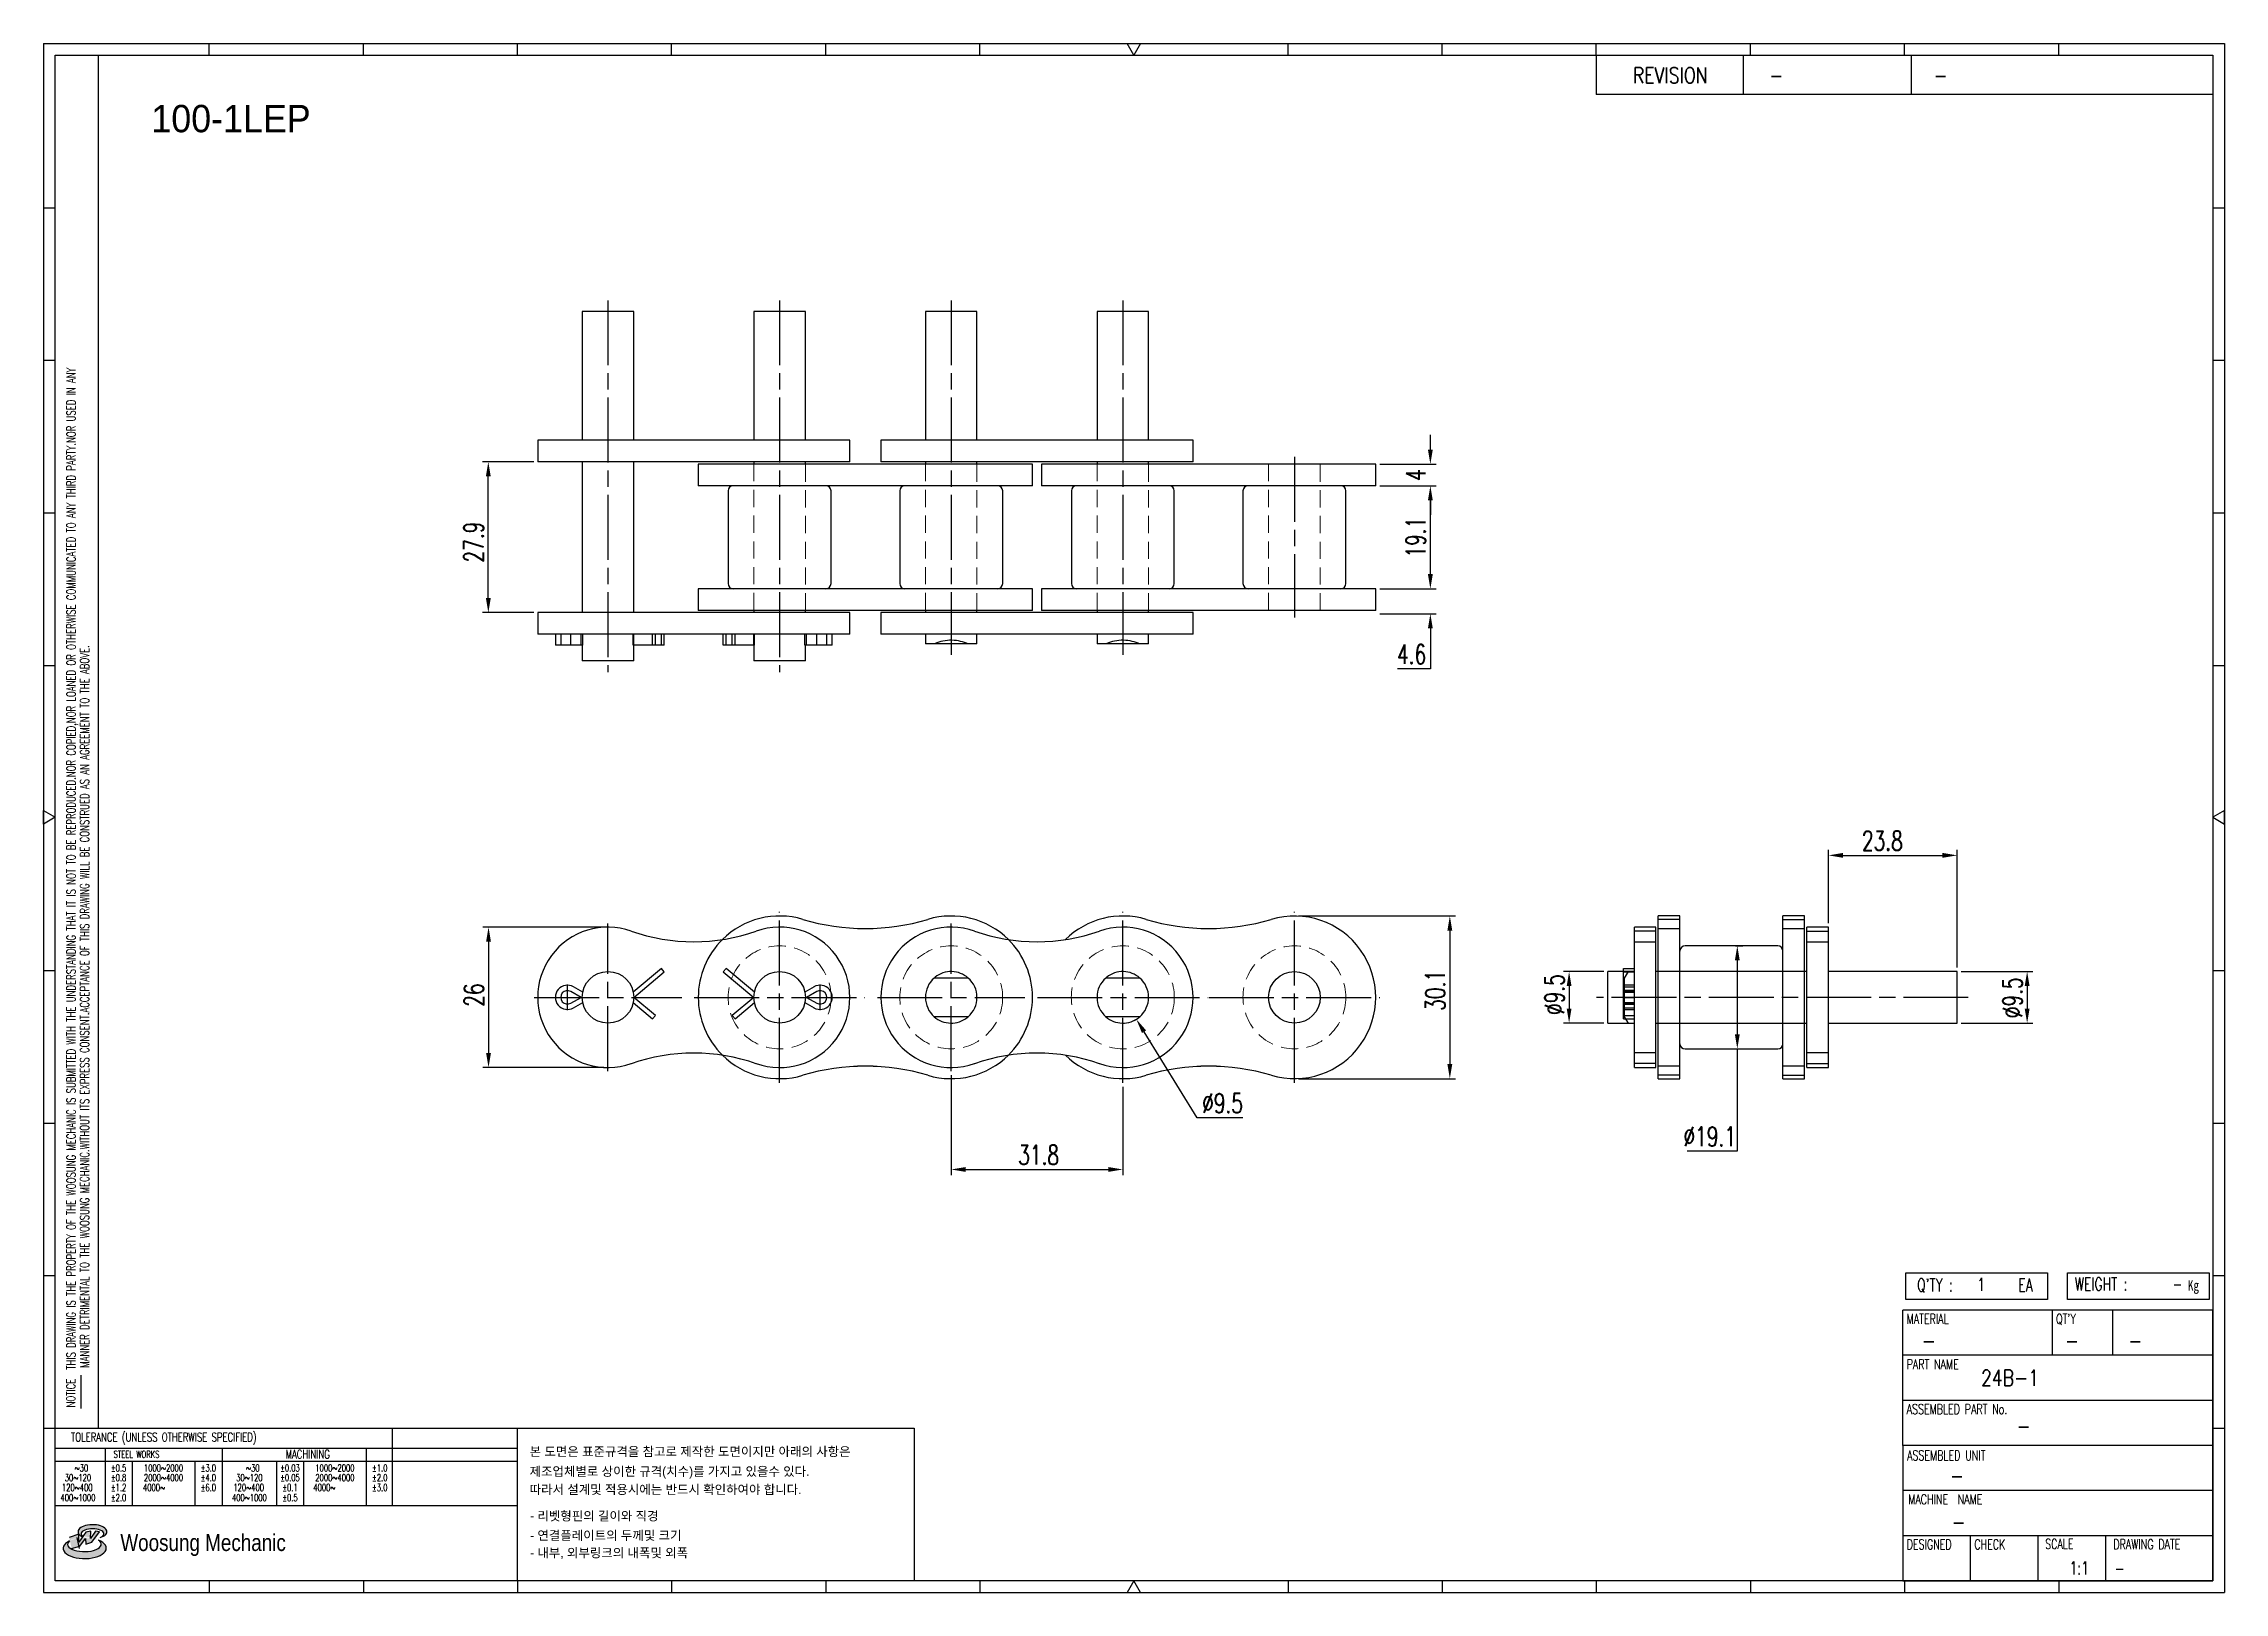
# Model space of a CAD drawing. Header units: millimetres. Extents: x 1614 to 2017, y 59 to 345.
import ezdxf
from ezdxf.enums import TextEntityAlignment as Align

# ---------------------------------------------------------------- set-up
doc = ezdxf.new("R2010")
doc.units = ezdxf.units.MM
doc.linetypes.add('AM_ISO08W050', pattern=[18, 12, -1.5, 3, -1.5])
doc.linetypes.add('HIDDEN', pattern=[9.525, 6.35, -3.175])
doc.layers.get('Defpoints').update_dxf_attribs({"color": 80})
doc.layers.add('CL1', color=140, linetype='AM_ISO08W050', lineweight=25)
doc.layers.add('HL3', color=1, linetype='HIDDEN', lineweight=0)
for name, color, linetype in [('S-DIM', 7, 'Continuous'), ('TITLE', 7, 'Continuous'), ('도면레이아웃', 7, 'Continuous')]:
    doc.layers.add(name, color=color, linetype=linetype)
doc.styles.add('HAN', font='ROMANS.shx', dxfattribs={"width": 0.7, "bigfont": 'whgtxt.shx'})
doc.styles.add('HKD_ST2', font='romans.shx', dxfattribs={"width": 0.7, "height": 4, "bigfont": '@extfont2.shx'})
doc.styles.add('HSG', font='SIMPLEX.shx', dxfattribs={"width": 0.7, "bigfont": 'HSG.shx'})
doc.styles.add('MtXpl_', font='Gulim.ttf')
doc.styles.add('SLDTEXTSTYLE4', font='arial.ttf', dxfattribs={"width": 0.8})
doc.dimstyles.new('AP1.5', dxfattribs={"dimscale": 1.5, "dimtxt": 2.4, "dimasz": 1.8, "dimexe": 0.7, "dimexo": 0.5, "dimgap": 0.6, "dimtad": 1, "dimtoh": 1, "dimdec": 1, "dimrnd": 0.01, "dimzin": 9, "dimdsep": 46, "dimtxsty": 'HSG', "dimcen": 0, "dimclrd": 251, "dimclre": 251, "dimclrt": 60, "dimazin": 2, "dimtp": 1, "dimtm": 1, "dimtfac": 0.5, "dimtdec": 1, "dimtofl": 0, "dimtmove": 0, "dimatfit": 3, "dimfxl": 0, "dimtvp": 1, "dimtolj": 2, "dimlwd": -1, "dimlwe": -1, "dimarcsym": 0})

# ---------------------------------------------------------------- blocks, each defined once
blk = doc.blocks.new('MAST')
at = {"layer": '도면레이아웃'}
h = blk.add_hatch(color=10, dxfattribs=at)
h.paths.add_polyline_path([(1.544, 35.177), (1.554, 34.966), (1.779, 35.034), (2.054, 35.422), (1.908, 35.446), (1.728, 35.167), (1.741, 35.439), (1.547, 35.405), (1.292, 35.041), (1.295, 35.33), (0.943, 35.208), (1.03, 34.8), (1.336, 34.885)])
edge = h.paths.add_edge_path()
edge.add_ellipse((1.795, 35.421), major_axis=(-0.53, 0), ratio=0.487785, start_angle=122.36065, end_angle=403.39574)
edge.add_line((1.411, 35.244), (1.419, 35.261))
edge.add_ellipse((1.798, 35.344), major_axis=(-0.423, 0), ratio=0.444396, start_angle=131.58977, end_angle=386.19408, ccw=False)
edge = h.paths.add_edge_path()
edge.add_ellipse((1.512, 34.815), major_axis=(-0.793, 0), ratio=0.480113, start_angle=314.67633, end_angle=590.85213)
edge.add_ellipse((1.501, 34.958), major_axis=(-0.62, 0), ratio=0.43311, start_angle=331.7024, end_angle=574.42495, ccw=False)
at = {"color": 140}
for p, q in [((0, 90.118), (80.15, 90.118)), ((0, 90.118), (0, 33.191)), ((80.15, 90.118), (80.15, 33.191)), ((57.068, 89.693), (57.068, 88.246)), ((62.47, 89.693), (62.47, 88.246)), ((68.635, 89.693), (68.635, 88.246)), ((79.725, 88.246), (57.068, 88.246)), ((68.449, 43.961), (68.449, 44.936)), ((68.449, 44.936), (73.654, 44.936)), ((73.654, 44.936), (73.654, 43.961)), ((74.39, 43.961), (74.39, 44.936)), ((74.39, 44.936), (79.595, 44.936)), ((79.595, 44.936), (79.595, 43.961)), ((68.336, 38.59), (68.336, 43.563)), ((79.725, 43.563), (68.336, 43.563)), ((73.654, 43.961), (68.449, 43.961)), ((73.827, 43.563), (73.827, 41.905)), ((79.595, 43.961), (74.39, 43.961)), ((76.037, 43.563), (76.037, 41.905)), ((79.725, 38.59), (79.725, 43.563)), ((79.725, 41.905), (68.336, 41.905)), ((79.725, 40.248), (68.336, 40.248)), ((68.336, 38.59), (68.336, 33.616)), ((79.725, 38.59), (68.336, 38.59)), ((79.725, 33.616), (79.725, 38.59)), ((79.725, 36.932), (68.336, 36.932)), ((79.725, 35.274), (68.336, 35.274)), ((70.822, 33.616), (70.822, 35.274)), ((73.309, 33.616), (73.309, 35.274)), ((75.796, 33.616), (75.796, 35.274)), ((0, 33.191), (80.15, 33.191)), ((68.336, 33.616), (79.725, 33.616))]:
    blk.add_line(p, q, dxfattribs=at)
for p, q in [((6.089, 89.693), (6.089, 90.118)), ((11.753, 89.693), (11.753, 90.118)), ((17.418, 89.693), (17.418, 90.118)), ((23.082, 89.693), (23.082, 90.118)), ((28.746, 89.693), (28.746, 90.118)), ((34.411, 89.693), (34.411, 90.118)), ((45.739, 89.693), (45.739, 90.118)), ((51.404, 89.693), (51.404, 90.118)), ((57.068, 89.693), (57.068, 90.118)), ((62.732, 89.693), (62.732, 90.118)), ((68.397, 89.693), (68.397, 90.118)), ((74.061, 89.693), (74.061, 90.118)), ((0, 84.085), (0.425, 84.085)), ((79.725, 84.085), (80.15, 84.085)), ((0, 78.478), (0.425, 78.478)), ((79.725, 78.478), (80.15, 78.478)), ((0, 72.87), (0.425, 72.87)), ((79.725, 72.87), (80.15, 72.87)), ((0, 67.262), (0.425, 67.262)), ((79.725, 67.262), (80.15, 67.262)), ((0, 56.047), (0.425, 56.047)), ((79.725, 56.047), (80.15, 56.047)), ((0, 50.439), (0.425, 50.439)), ((79.725, 50.439), (80.15, 50.439)), ((0, 44.832), (0.425, 44.832)), ((79.725, 44.832), (80.15, 44.832)), ((1.377, 39.947), (1.377, 41.174)), ((0, 39.224), (0.425, 39.224)), ((79.725, 39.224), (80.15, 39.224)), ((6.089, 33.616), (6.089, 33.191)), ((11.753, 33.616), (11.753, 33.191)), ((17.418, 33.616), (17.418, 33.191)), ((23.082, 33.616), (23.082, 33.191)), ((28.746, 33.616), (28.746, 33.191)), ((34.411, 33.616), (34.411, 33.191)), ((45.739, 33.616), (45.739, 33.191)), ((51.404, 33.616), (51.404, 33.191)), ((57.068, 33.616), (57.068, 33.191)), ((62.732, 33.616), (62.732, 33.191)), ((68.397, 33.616), (68.397, 33.191)), ((74.061, 33.616), (74.061, 33.191))]:
    blk.add_line(p, q)
at = {"color": 2}
for p, q in [((2.017, 39.224), (2.017, 89.693)), ((0.425, 39.224), (17.418, 39.224)), ((0.425, 38.487), (17.418, 38.487)), ((2.257, 38.487), (2.257, 36.382)), ((6.557, 38.5), (6.557, 36.382)), ((11.857, 38.487), (11.857, 36.382)), ((12.816, 39.224), (12.816, 36.382)), ((17.418, 33.616), (17.418, 39.224)), ((0.425, 38.012), (17.418, 38.012)), ((3.257, 38.012), (3.257, 36.382)), ((5.557, 38.012), (5.557, 36.382)), ((8.557, 38.012), (8.557, 36.382)), ((9.557, 38.026), (9.557, 36.382)), ((0.425, 36.382), (17.418, 36.382))]:
    blk.add_line(p, q, dxfattribs=at)
for points in [[(40.075, 89.693), (39.83, 90.118), (40.32, 90.118)], [(0.425, 61.679), (0, 61.433), (0, 61.924)], [(79.725, 61.679), (80.15, 61.433), (80.15, 61.924)], [(40.075, 33.616), (39.83, 33.191), (40.32, 33.191)]]:
    blk.add_lwpolyline(points, close=True)
at = {"color": 140}
blk.add_lwpolyline([(0.425, 89.693), (79.725, 89.693), (79.725, 33.616), (0.425, 33.616)], close=True, dxfattribs=at)
at = {"layer": '도면레이아웃'}
for p, q in [((1.295, 35.33), (0.943, 35.208)), ((1.547, 35.405), (1.292, 35.041)), ((1.292, 35.041), (1.295, 35.33)), ((1.741, 35.439), (1.547, 35.405)), ((1.908, 35.446), (1.728, 35.167)), ((1.728, 35.167), (1.741, 35.439)), ((1.779, 35.034), (2.054, 35.422)), ((2.054, 35.422), (1.908, 35.446)), ((1.03, 34.8), (1.336, 34.885)), ((1.224, 35.208), (1.311, 34.8)), ((1.224, 35.208), (1.224, 35.208)), ((1.336, 34.885), (1.544, 35.177)), ((1.419, 35.261), (1.411, 35.244)), ((1.544, 35.177), (1.554, 34.966)), ((1.554, 34.966), (1.779, 35.034))]:
    blk.add_line(p, q, dxfattribs=at)
for centre, major_axis, ratio, start_param, end_param in [((1.795, 35.421), (-0.53, 0), 0.487785, 2.135596, 7.040584), ((1.798, 35.344), (-0.423, 0), 0.444396, 2.296675, 6.740358), ((1.512, 34.815), (-0.793, 0), 0.480113, 5.492138, 10.312315), ((1.501, 34.958), (-0.62, 0), 0.43311, 5.789299, 10.025607)]:
    blk.add_ellipse(centre, major_axis=major_axis, ratio=ratio, start_param=start_param, end_param=end_param, dxfattribs=at)
for s, height, style, width, p in [('REVISION', 0.5806, 'HAN', 0.8, (58.415, 88.664)), ('-', 0.581, 'HAN', 0.8, (63.426, 88.664)), ('-', 0.581, 'HAN', 0.8, (69.468, 88.664)), ("Q'TY : ", 0.4746, 'HKD_ST2', 0.7, (68.857, 44.253)), ('1', 0.475, 'HKD_ST2', 0.7, (71.071, 44.275)), ('EA', 0.4746, 'HKD_ST2', 0.7, (72.578, 44.253)), ('WEIGHT : ', 0.4746, 'HKD_ST2', 0.7, (74.65, 44.286)), ('-', 0.581, 'HAN', 0.8, (69.029, 42.157)), ('-', 0.581, 'HAN', 0.8, (74.289, 42.157)), ('-', 0.581, 'HAN', 0.8, (76.623, 42.157)), ('-', 0.581, 'HAN', 0.8, (72.515, 39.013)), ('-', 0.581, 'HAN', 0.8, (70.067, 37.189)), ('-', 0.581, 'HAN', 0.8, (70.126, 35.48)), ('1:1', 0.4746, 'HKD_ST2', 0.7, (74.458, 33.848)), ('-', 0.475, 'HKD_ST2', 0.7, (76.112, 33.837))]:
    blk.add_text(s, height=height, dxfattribs=dict(style=style, width=width)).set_placement(p)
at = {"color": 6, "style": 'HKD_ST2', "width": 0.7}
for s, p in [(' THIS DRAWING IS THE PROPERTY OF THE WOOSUNG MECHANIC IS SUBMITTED WITH THE UNDERSTANDING THAT IT IS NOT TO BE REPRODUCED.NOR COPIED,NOR LOANED OR OTHERWISE COMMUNICATED TO ANY THIRD PARTY.NOR USED IN ANY', (1.173, 41.217)), ('MANNER DETRIMENTAL TO THE WOOSUNG MECHANIC.WITHOUT ITS EXPRESS CONSENT.ACCEPTANCE OF THIS DRAWING WILL BE CONSTRUED AS AN AGREEMENT TO THE ABOVE.', (1.672, 41.447))]:
    blk.add_text(s, height=0.326266, rotation=90, dxfattribs=at).set_placement(p)
at = {"style": 'HKD_ST2', "width": 0.7}
blk.add_text('-', height=0.475, dxfattribs=at).set_placement((78.613, 44.286), align=Align.RIGHT)
at = {"color": 254, "style": 'HKD_ST2', "width": 0.7}
for s, height, p in [('MATERIAL', 0.3651, (68.474, 43.425)), ("QT'Y", 0.3651, (73.965, 43.425)), ('PART NAME', 0.3651, (68.474, 41.756)), ('ASSEMBLED PART No.', 0.36511, (68.474, 40.109)), ('ASSEMBLED UNIT', 0.36511, (68.49, 38.408)), ('MACHINE  NAME', 0.36511, (68.532, 36.794)), ('DESIGNED', 0.3651, (68.474, 35.136)), ('CHECK', 0.3651, (70.961, 35.136)), ('SCALE', 0.3651, (73.566, 35.153)), ('DRAWING DATE', 0.36511, (76.071, 35.141))]:
    blk.add_text(s, height=height, dxfattribs=at).set_placement(p, align=Align.TOP_LEFT)
at = {"style": 'HKD_ST2', "width": 0.7}
blk.add_text('NOTICE', height=0.3263, rotation=90, dxfattribs=at).set_placement((1.163, 39.988))
blk.add_text('TOLERANCE (UNLESS OTHERWISE SPECIFIED)', height=0.32627, dxfattribs=at).set_placement((4.417, 38.896), align=Align.MIDDLE_CENTER)
at = {"color": 4, "style": 'HKD_ST2', "width": 0.7}
for s, height, p in [('%%12630', 0.261, (1.389, 37.762)), ('1000%%1262000', 0.26101, (4.407, 37.762)), ('%%12630', 0.261, (7.689, 37.762)), ('1000%%1262000', 0.26101, (10.707, 37.762)), ('120%%126400', 0.26101, (1.237, 37.045)), ('30%%126120', 0.261, (1.263, 37.411)), ('4000%%126', 0.261, (4.061, 37.045)), ('2000%%1264000', 0.26101, (4.407, 37.411)), ('120%%126400', 0.26101, (7.537, 37.045)), ('30%%126120', 0.261, (7.563, 37.411)), ('4000%%126', 0.261, (10.321, 37.045)), ('2000%%1264000', 0.26101, (10.707, 37.411)), ('400%%1261000', 0.26101, (1.263, 36.67)), ('400%%1261000', 0.26101, (7.563, 36.67))]:
    blk.add_text(s, height=height, dxfattribs=at).set_placement(p, align=Align.MIDDLE_CENTER)
for s, height, p in [('%%P0.5', 0.261, (2.757, 37.762)), ('STEEL WORKS', 0.26101, (3.416, 38.268)), ('%%P3.0', 0.261, (6.057, 37.762)), ('%%P0.03', 0.261, (9.057, 37.762)), ('MACHINING', 0.3263, (9.707, 38.27)), ('%%P1.0', 0.261, (12.357, 37.762)), ('%%P0.8', 0.261, (2.757, 37.411)), ('%%P1.2', 0.261, (2.757, 37.045)), ('%%P4.0', 0.261, (6.057, 37.411)), ('%%P6.0', 0.261, (6.057, 37.045)), ('%%P0.05', 0.261, (9.057, 37.411)), ('%%P0.1', 0.261, (9.057, 37.045)), ('%%P2.0', 0.261, (12.357, 37.411)), ('%%P3.0', 0.261, (12.357, 37.045)), ('%%P2.0', 0.261, (2.757, 36.67)), ('%%P0.5', 0.261, (9.057, 36.67))]:
    blk.add_text(s, height=height, dxfattribs=at).set_placement(p, align=Align.MIDDLE)
at = {"color": 1, "style": 'SLDTEXTSTYLE4', "width": 0.8}
blk.add_text('Woosung Mechanic', height=0.61957, dxfattribs=at).set_placement((2.822, 34.711))
at = {"layer": 'TITLE', "width": 0.8}
blk.add_text('Kg', height=0.3789, dxfattribs=at).set_placement((78.807, 44.286))
blk = doc.blocks.new('*D2')
at = {"layer": 'Defpoints', "color": 0, "transparency": 16777216}
for p in [(1860.26, 244.46), (1870.36, 244.46), (1860.26, 239.84)]:
    blk.add_point(p, dxfattribs=at)
at = {"layer": 'S-DIM', "color": 251, "linetype": 'ByBlock', "transparency": 16777216}
for p, q in [((1870.36, 247.16), (1870.36, 249.86)), ((1861.01, 244.46), (1871.41, 244.46)), ((1861.01, 239.84), (1871.41, 239.84)), ((1870.36, 237.14), (1870.36, 229.64)), ((1870.36, 229.64), (1864.3, 229.64))]:
    blk.add_line(p, q, dxfattribs=at)
at = {"layer": 'S-DIM', "color": 251, "transparency": 16777216}
for points in [[(1869.91, 247.16), (1870.81, 247.16), (1870.36, 244.46)], [(1869.91, 237.14), (1870.81, 237.14), (1870.36, 239.84)]]:
    blk.add_solid(points, dxfattribs=at)
at = {"layer": 'S-DIM', "color": 60, "transparency": 16777216, "insert": (1866.88, 232.34), "char_height": 3.6, "attachment_point": 5, "style": 'HSG'}
blk.add_mtext('\\A2;4.6', dxfattribs=at)
blk = doc.blocks.new('*D3')
at = {"layer": 'Defpoints', "color": 0, "transparency": 16777216}
for p in [(1860.26, 263.51), (1870.36, 263.51), (1860.26, 244.46)]:
    blk.add_point(p, dxfattribs=at)
at = {"layer": 'S-DIM', "color": 251, "linetype": 'ByBlock', "transparency": 16777216}
for p, q in [((1861.01, 263.51), (1871.41, 263.51)), ((1870.36, 247.16), (1870.36, 260.81)), ((1861.01, 244.46), (1871.41, 244.46))]:
    blk.add_line(p, q, dxfattribs=at)
at = {"layer": 'S-DIM', "color": 251, "transparency": 16777216}
for points in [[(1869.91, 260.81), (1870.81, 260.81), (1870.36, 263.51)], [(1869.91, 247.16), (1870.81, 247.16), (1870.36, 244.46)]]:
    blk.add_solid(points, dxfattribs=at)
at = {"layer": 'S-DIM', "color": 60, "transparency": 16777216, "insert": (1867.66, 253.99), "char_height": 3.6, "attachment_point": 5, "rotation": 90, "style": 'HSG'}
blk.add_mtext('\\A2;19.1', dxfattribs=at)
blk = doc.blocks.new('*D4')
at = {"layer": 'Defpoints', "color": 0, "transparency": 16777216}
for p in [(1860.26, 267.51), (1870.36, 267.51), (1860.26, 263.51)]:
    blk.add_point(p, dxfattribs=at)
at = {"layer": 'S-DIM', "color": 251, "linetype": 'ByBlock', "transparency": 16777216}
for p, q in [((1870.36, 270.21), (1870.36, 272.91)), ((1861.01, 267.51), (1871.41, 267.51)), ((1861.01, 263.51), (1871.41, 263.51)), ((1870.36, 260.81), (1870.36, 258.11))]:
    blk.add_line(p, q, dxfattribs=at)
at = {"layer": 'S-DIM', "color": 251, "transparency": 16777216}
for points in [[(1869.91, 270.21), (1870.81, 270.21), (1870.36, 267.51)], [(1869.91, 260.81), (1870.81, 260.81), (1870.36, 263.51)]]:
    blk.add_solid(points, dxfattribs=at)
at = {"layer": 'S-DIM', "color": 60, "transparency": 16777216, "insert": (1867.66, 265.51), "char_height": 3.6, "attachment_point": 5, "rotation": 90, "style": 'HSG'}
blk.add_mtext('\\A2;4', dxfattribs=at)
blk = doc.blocks.new('*D5')
at = {"layer": 'Defpoints', "color": 0, "transparency": 16777216}
for p in [(1696.07, 267.94), (1705.21, 267.94), (1705.21, 240.04)]:
    blk.add_point(p, dxfattribs=at)
at = {"layer": 'S-DIM', "color": 251, "linetype": 'ByBlock', "transparency": 16777216}
for p, q in [((1704.46, 267.94), (1695.02, 267.94)), ((1696.07, 242.74), (1696.07, 265.24)), ((1704.46, 240.04), (1695.02, 240.04))]:
    blk.add_line(p, q, dxfattribs=at)
at = {"layer": 'S-DIM', "color": 251, "transparency": 16777216}
for points in [[(1695.62, 265.24), (1696.52, 265.24), (1696.07, 267.94)], [(1695.62, 242.74), (1696.52, 242.74), (1696.07, 240.04)]]:
    blk.add_solid(points, dxfattribs=at)
at = {"layer": 'S-DIM', "color": 60, "transparency": 16777216, "insert": (1693.37, 253.09), "char_height": 3.6, "attachment_point": 5, "rotation": 90, "style": 'HSG'}
blk.add_mtext('\\A2;27.9', dxfattribs=at)
blk = doc.blocks.new('*D6')
at = {"layer": 'Defpoints', "color": 0, "transparency": 16777216}
for p in [(1718.21, 181.86), (1696.11, 155.86), (1718.21, 155.86)]:
    blk.add_point(p, dxfattribs=at)
at = {"layer": 'S-DIM', "color": 251, "linetype": 'ByBlock', "transparency": 16777216}
for p, q in [((1717.46, 181.86), (1695.06, 181.86)), ((1696.11, 179.16), (1696.11, 158.56)), ((1717.46, 155.86), (1695.06, 155.86))]:
    blk.add_line(p, q, dxfattribs=at)
at = {"layer": 'S-DIM', "color": 251, "transparency": 16777216}
for points in [[(1695.66, 179.16), (1696.56, 179.16), (1696.11, 181.86)], [(1695.66, 158.56), (1696.56, 158.56), (1696.11, 155.86)]]:
    blk.add_solid(points, dxfattribs=at)
at = {"layer": 'S-DIM', "color": 60, "transparency": 16777216, "insert": (1693.41, 169.28), "char_height": 3.6, "attachment_point": 5, "rotation": 90, "style": 'HSG'}
blk.add_mtext('\\A2;26', dxfattribs=at)
blk = doc.blocks.new('*D7')
at = {"layer": 'Defpoints', "color": 0, "transparency": 16777216}
for p in [(1845.21, 183.91), (1845.21, 153.81), (1873.96, 153.81)]:
    blk.add_point(p, dxfattribs=at)
at = {"layer": 'S-DIM', "color": 251, "linetype": 'ByBlock', "transparency": 16777216}
for p, q in [((1845.96, 183.91), (1875.01, 183.91)), ((1873.96, 181.21), (1873.96, 156.51)), ((1845.96, 153.81), (1875.01, 153.81))]:
    blk.add_line(p, q, dxfattribs=at)
at = {"layer": 'S-DIM', "color": 251, "transparency": 16777216}
for points in [[(1873.51, 181.21), (1874.41, 181.21), (1873.96, 183.91)], [(1873.51, 156.51), (1874.41, 156.51), (1873.96, 153.81)]]:
    blk.add_solid(points, dxfattribs=at)
at = {"layer": 'S-DIM', "color": 60, "transparency": 16777216, "insert": (1871.26, 170.15), "char_height": 3.6, "attachment_point": 5, "rotation": 90, "style": 'HSG'}
blk.add_mtext('\\A2;30.1', dxfattribs=at)
blk = doc.blocks.new('*D8')
at = {"layer": 'Defpoints', "color": 0, "transparency": 16777216}
for p in [(1781.71, 155.21), (1813.46, 153.05), (1813.46, 137.01)]:
    blk.add_point(p, dxfattribs=at)
at = {"layer": 'S-DIM', "color": 251, "linetype": 'ByBlock', "transparency": 16777216}
for p, q in [((1781.71, 154.46), (1781.71, 135.96)), ((1813.46, 152.3), (1813.46, 135.96)), ((1784.41, 137.01), (1810.76, 137.01))]:
    blk.add_line(p, q, dxfattribs=at)
at = {"layer": 'S-DIM', "color": 251, "transparency": 16777216}
for points in [[(1784.41, 137.46), (1784.41, 136.56), (1781.71, 137.01)], [(1810.76, 137.46), (1810.76, 136.56), (1813.46, 137.01)]]:
    blk.add_solid(points, dxfattribs=at)
at = {"layer": 'S-DIM', "color": 60, "transparency": 16777216, "insert": (1797.88, 139.71), "char_height": 3.6, "attachment_point": 5, "style": 'HSG'}
blk.add_mtext('\\A2;31.8', dxfattribs=at)
blk = doc.blocks.new('*D9')
at = {"layer": 'Defpoints', "color": 0, "transparency": 16777216}
for p in [(1810.96, 172.91), (1815.97, 164.8)]:
    blk.add_point(p, dxfattribs=at)
at = {"layer": 'S-DIM', "color": 251, "linetype": 'ByBlock', "transparency": 16777216}
for p, q in [((1827.23, 146.56), (1817.39, 162.5)), ((1835.69, 146.56), (1827.23, 146.56))]:
    blk.add_line(p, q, dxfattribs=at)
blk.add_arc((1813.46, 168.86), 4.77, 289.0885, 302.4009, dxfattribs=at)
at = {"layer": 'S-DIM', "color": 251, "transparency": 16777216}
blk.add_solid([(1817.77, 162.74), (1817, 162.26), (1815.97, 164.8)], dxfattribs=at)
at = {"layer": 'S-DIM', "color": 60, "transparency": 16777216, "insert": (1831.91, 149.26), "char_height": 3.6, "attachment_point": 5, "style": 'HSG'}
blk.add_mtext('\\A2;∅9.5', dxfattribs=at)
blk = doc.blocks.new('*D10')
at = {"layer": 'Defpoints', "color": 0, "transparency": 16777216}
for p in [(1903.2, 173.63), (1896.03, 164.09), (1903.2, 164.09)]:
    blk.add_point(p, dxfattribs=at)
at = {"layer": 'S-DIM', "color": 251, "linetype": 'ByBlock', "transparency": 16777216}
for p, q in [((1902.45, 173.63), (1894.98, 173.63)), ((1896.03, 170.93), (1896.03, 166.79)), ((1902.45, 164.09), (1894.98, 164.09))]:
    blk.add_line(p, q, dxfattribs=at)
at = {"layer": 'S-DIM', "color": 251, "transparency": 16777216}
for points in [[(1895.58, 170.93), (1896.48, 170.93), (1896.03, 173.63)], [(1895.58, 166.79), (1896.48, 166.79), (1896.03, 164.09)]]:
    blk.add_solid(points, dxfattribs=at)
at = {"layer": 'S-DIM', "color": 60, "transparency": 16777216, "insert": (1893.33, 169.37), "char_height": 3.6, "attachment_point": 5, "rotation": 90, "style": 'HSG'}
blk.add_mtext('\\A2;%%c9.5', dxfattribs=at)
blk = doc.blocks.new('*D11')
at = {"layer": 'Defpoints', "color": 0, "transparency": 16777216}
for p in [(1926.05, 178.38), (1926.05, 159.33), (1927.15, 159.33)]:
    blk.add_point(p, dxfattribs=at)
at = {"layer": 'S-DIM', "color": 251, "linetype": 'ByBlock', "transparency": 16777216}
for p, q in [((1926.8, 178.38), (1928.2, 178.38)), ((1927.15, 175.68), (1927.15, 162.03)), ((1926.8, 159.33), (1928.2, 159.33)), ((1927.15, 159.33), (1927.15, 140.4)), ((1927.15, 140.4), (1917.85, 140.4))]:
    blk.add_line(p, q, dxfattribs=at)
at = {"layer": 'S-DIM', "color": 251, "transparency": 16777216}
for points in [[(1926.7, 175.68), (1927.6, 175.68), (1927.15, 178.38)], [(1926.7, 162.03), (1927.6, 162.03), (1927.15, 159.33)]]:
    blk.add_solid(points, dxfattribs=at)
at = {"layer": 'S-DIM', "color": 60, "transparency": 16777216, "insert": (1922.05, 143.1), "char_height": 3.6, "attachment_point": 5, "style": 'HSG'}
blk.add_mtext('\\A2;%%c19.1', dxfattribs=at)
blk = doc.blocks.new('*D12')
at = {"layer": 'Defpoints', "color": 0, "transparency": 16777216}
for p in [(1967.8, 195.13), (1944, 181.86), (1967.8, 173.63)]:
    blk.add_point(p, dxfattribs=at)
at = {"layer": 'S-DIM', "color": 251, "linetype": 'ByBlock', "transparency": 16777216}
for p, q in [((1944, 182.61), (1944, 196.18)), ((1946.7, 195.13), (1965.1, 195.13)), ((1967.8, 174.38), (1967.8, 196.18))]:
    blk.add_line(p, q, dxfattribs=at)
at = {"layer": 'S-DIM', "color": 251, "transparency": 16777216}
for points in [[(1946.7, 195.58), (1946.7, 194.68), (1944, 195.13)], [(1965.1, 195.58), (1965.1, 194.68), (1967.8, 195.13)]]:
    blk.add_solid(points, dxfattribs=at)
at = {"layer": 'S-DIM', "color": 60, "transparency": 16777216, "insert": (1953.99, 197.83), "char_height": 3.6, "attachment_point": 5, "style": 'HSG'}
blk.add_mtext('\\A2;23.8', dxfattribs=at)
blk = doc.blocks.new('*D13')
at = {"layer": 'Defpoints', "color": 0, "transparency": 16777216}
for p in [(1967.8, 173.63), (1967.8, 164.09), (1980.77, 164.09)]:
    blk.add_point(p, dxfattribs=at)
at = {"layer": 'S-DIM', "color": 251, "linetype": 'ByBlock', "transparency": 16777216}
for p, q in [((1968.55, 173.63), (1981.82, 173.63)), ((1980.77, 170.93), (1980.77, 166.79)), ((1968.55, 164.09), (1981.82, 164.09))]:
    blk.add_line(p, q, dxfattribs=at)
at = {"layer": 'S-DIM', "color": 251, "transparency": 16777216}
for points in [[(1980.32, 170.93), (1981.22, 170.93), (1980.77, 173.63)], [(1980.32, 166.79), (1981.22, 166.79), (1980.77, 164.09)]]:
    blk.add_solid(points, dxfattribs=at)
at = {"layer": 'S-DIM', "color": 60, "transparency": 16777216, "insert": (1978.07, 168.78), "char_height": 3.6, "attachment_point": 5, "rotation": 90, "style": 'HSG'}
blk.add_mtext('\\A2;%%c9.5', dxfattribs=at)

msp = doc.modelspace()

# ---------------------------------------------------------------- linework, layer by layer
for p, q in [((1722.98, 295.74), (1713.44, 295.74)), ((1713.44, 295.74), (1713.44, 271.94)), ((1722.98, 271.94), (1722.98, 295.74)), ((1754.73, 295.74), (1745.19, 295.74)), ((1745.19, 295.74), (1745.19, 271.94)), ((1754.73, 271.94), (1754.73, 295.74)), ((1786.48, 295.74), (1776.94, 295.74)), ((1776.94, 295.74), (1776.94, 271.94)), ((1786.48, 271.94), (1786.48, 295.74)), ((1818.23, 295.74), (1808.69, 295.74)), ((1808.69, 295.74), (1808.69, 271.94)), ((1818.23, 271.94), (1818.23, 295.74)), ((1705.21, 271.94), (1705.21, 267.94)), ((1762.96, 271.94), (1705.21, 271.94)), ((1762.96, 267.94), (1762.96, 271.94)), ((1768.71, 271.94), (1768.71, 267.94)), ((1826.46, 271.94), (1768.71, 271.94)), ((1826.46, 267.94), (1826.46, 271.94)), ((1762.96, 267.94), (1705.21, 267.94)), ((1713.44, 267.94), (1713.44, 240.04)), ((1722.98, 240.04), (1722.98, 267.94)), ((1734.91, 267.51), (1734.91, 263.51)), ((1796.76, 267.51), (1734.91, 267.51)), ((1745.19, 267.94), (1745.19, 267.51)), ((1754.73, 267.51), (1754.73, 267.94)), ((1826.46, 267.94), (1768.71, 267.94)), ((1776.94, 267.94), (1776.94, 267.51)), ((1786.48, 267.51), (1786.48, 267.94)), ((1796.76, 263.51), (1796.76, 267.51)), ((1798.41, 267.51), (1798.41, 263.51)), ((1860.26, 267.51), (1798.41, 267.51)), ((1808.69, 267.94), (1808.69, 267.51)), ((1818.23, 267.51), (1818.23, 267.94)), ((1860.26, 263.51), (1860.26, 267.51)), ((1796.76, 263.51), (1734.91, 263.51)), ((1740.44, 262.56), (1740.44, 245.41)), ((1759.49, 245.41), (1759.49, 262.56)), ((1772.19, 262.56), (1772.19, 245.41)), ((1791.24, 245.41), (1791.24, 262.56)), ((1860.26, 263.51), (1798.41, 263.51)), ((1803.94, 262.56), (1803.94, 245.41)), ((1822.99, 245.41), (1822.99, 262.56)), ((1835.69, 262.56), (1835.69, 245.41)), ((1854.74, 245.41), (1854.74, 262.56)), ((1734.91, 244.46), (1734.91, 240.46)), ((1796.76, 244.46), (1734.91, 244.46)), ((1796.76, 240.46), (1796.76, 244.46)), ((1798.41, 244.46), (1798.41, 240.46)), ((1860.26, 244.46), (1798.41, 244.46)), ((1860.26, 240.46), (1860.26, 244.46)), ((1705.21, 240.04), (1705.21, 236.04)), ((1762.96, 240.04), (1705.21, 240.04)), ((1796.76, 240.46), (1734.91, 240.46)), ((1745.19, 240.46), (1745.19, 240.04)), ((1754.73, 240.04), (1754.73, 240.46)), ((1762.96, 236.04), (1762.96, 240.04)), ((1768.71, 240.04), (1768.71, 236.04)), ((1826.46, 240.04), (1768.71, 240.04)), ((1776.94, 240.46), (1776.94, 240.04)), ((1786.48, 240.04), (1786.48, 240.46)), ((1860.26, 240.46), (1798.41, 240.46)), ((1808.69, 240.46), (1808.69, 240.04)), ((1818.23, 240.04), (1818.23, 240.46)), ((1826.46, 236.04), (1826.46, 240.04)), ((1762.96, 236.04), (1705.21, 236.04)), ((1708.48, 236.04), (1708.48, 234.04)), ((1713.54, 234.04), (1708.48, 234.04)), ((1709.48, 236.04), (1709.48, 234.04)), ((1711.35, 234.04), (1711.35, 236.04)), ((1713.22, 234.04), (1713.22, 236.04)), ((1713.44, 234.04), (1713.44, 231.14)), ((1713.54, 234.04), (1713.54, 236.04)), ((1722.88, 234.04), (1722.88, 236.04)), ((1728.63, 234.04), (1722.88, 234.04)), ((1722.98, 234.04), (1722.98, 236.04)), ((1722.98, 231.14), (1722.98, 234.04)), ((1726.45, 234.04), (1726.45, 236.04)), ((1726.97, 234.04), (1726.97, 236.04)), ((1728.11, 234.04), (1728.11, 236.04)), ((1728.63, 234.04), (1728.63, 236.04)), ((1739.54, 234.04), (1739.54, 236.04)), ((1745.29, 234.04), (1739.54, 234.04)), ((1740.06, 234.04), (1740.06, 236.04)), ((1741.2, 234.04), (1741.2, 236.04)), ((1741.72, 234.04), (1741.72, 236.04)), ((1745.19, 234.04), (1745.19, 236.04)), ((1745.19, 234.04), (1745.19, 231.14)), ((1745.29, 234.04), (1745.29, 236.04)), ((1754.63, 234.04), (1754.63, 236.04)), ((1759.7, 234.04), (1754.63, 234.04)), ((1754.73, 231.14), (1754.73, 234.04)), ((1754.95, 234.04), (1754.95, 236.04)), ((1756.83, 234.04), (1756.83, 236.04)), ((1758.7, 234.04), (1758.7, 236.04)), ((1759.7, 234.04), (1759.7, 236.04)), ((1826.46, 236.04), (1768.71, 236.04)), ((1776.94, 236.04), (1776.94, 234.24)), ((1786.48, 234.24), (1776.94, 234.24)), ((1786.48, 234.24), (1786.48, 236.04)), ((1808.69, 236.04), (1808.69, 234.24)), ((1818.23, 234.24), (1808.69, 234.24)), ((1818.23, 234.24), (1818.23, 236.04)), ((1722.98, 231.14), (1713.44, 231.14)), ((1754.73, 231.14), (1745.19, 231.14)), ((1912.1, 181.86), (1908.1, 181.86)), ((1908.1, 155.86), (1908.1, 181.86)), ((1912.1, 155.86), (1912.1, 181.86)), ((1916.53, 183.91), (1912.53, 183.91)), ((1912.53, 153.81), (1912.53, 183.91)), ((1916.53, 183.28), (1912.53, 183.28)), ((1912.53, 181.59), (1916.53, 181.59)), ((1916.53, 153.81), (1916.53, 183.91)), ((1939.58, 183.91), (1935.58, 183.91)), ((1935.58, 153.81), (1935.58, 183.91)), ((1935.58, 183.28), (1939.58, 183.28)), ((1935.58, 181.59), (1939.58, 181.59)), ((1939.58, 153.81), (1939.58, 183.91)), ((1944, 181.86), (1940, 181.86)), ((1940, 155.86), (1940, 181.86)), ((1944, 155.86), (1944, 181.86)), ((1912.1, 181.12), (1908.1, 181.12)), ((1908.1, 179.15), (1912.1, 179.15)), ((1934.63, 178.38), (1917.48, 178.38)), ((1940, 181.12), (1944, 181.12)), ((1940, 179.15), (1944, 179.15)), ((1728.11, 174.22), (1722.88, 169.83)), ((1722.98, 168.86), (1728.63, 173.6)), ((1728.63, 173.6), (1728.11, 174.22)), ((1740.06, 174.22), (1739.54, 173.6)), ((1739.54, 173.6), (1745.19, 168.86)), ((1745.29, 169.83), (1740.06, 174.22)), ((1903.2, 164.09), (1903.2, 173.63)), ((1906.99, 173.63), (1903.2, 173.63)), ((1906.1, 174.22), (1908.1, 174.22)), ((1906.1, 173.63), (1906.1, 174.22)), ((1906.1, 171.11), (1906.1, 173.63)), ((1906.1, 173.6), (1908.1, 173.6)), ((1906.3, 172.43), (1906.99, 173.63)), ((1908.1, 173.63), (1906.99, 173.63)), ((1912.53, 173.63), (1912.1, 173.63)), ((1939.58, 173.63), (1912.53, 173.63)), ((1940, 173.63), (1939.58, 173.63)), ((1967.8, 173.63), (1944, 173.63)), ((1967.8, 164.09), (1967.8, 173.63)), ((1713.22, 168.86), (1711.35, 169.94)), ((1713.54, 169.83), (1711.85, 170.8)), ((1756.33, 170.8), (1754.63, 169.83)), ((1756.83, 169.94), (1754.95, 168.86)), ((1784.87, 172.43), (1778.56, 172.43)), ((1816.62, 172.43), (1810.31, 172.43)), ((1906.3, 171.11), (1906.1, 171.11)), ((1906.1, 166.61), (1906.1, 171.11)), ((1906.1, 170.8), (1908.1, 170.8)), ((1908.1, 170.1), (1906.1, 170.1)), ((1906.1, 169.94), (1908.1, 169.94)), ((1906.1, 169.83), (1908.1, 169.83)), ((1906.3, 165.28), (1906.3, 172.43)), ((1908.1, 171.11), (1906.3, 171.11)), ((1711.35, 167.78), (1713.22, 168.86)), ((1711.85, 166.91), (1713.54, 167.89)), ((1722.88, 167.89), (1726.45, 164.89)), ((1726.97, 165.51), (1722.98, 168.86)), ((1726.45, 164.89), (1726.97, 165.51)), ((1745.19, 168.86), (1741.2, 165.51)), ((1741.2, 165.51), (1741.72, 164.89)), ((1741.72, 164.89), (1745.29, 167.89)), ((1754.63, 167.89), (1756.33, 166.91)), ((1754.95, 168.86), (1756.83, 167.78)), ((1906.1, 168.86), (1908.1, 168.86)), ((1906.1, 167.89), (1908.1, 167.89)), ((1906.1, 167.78), (1908.1, 167.78)), ((1906.1, 167.61), (1908.1, 167.61)), ((1906.1, 166.91), (1908.1, 166.91)), ((1906.1, 164.89), (1906.1, 166.61)), ((1906.1, 166.61), (1906.3, 166.61)), ((1906.1, 165.51), (1908.1, 165.51)), ((1906.3, 166.61), (1908.1, 166.61)), ((1784.87, 165.28), (1778.56, 165.28)), ((1816.62, 165.28), (1810.31, 165.28)), ((1903.2, 164.09), (1906.99, 164.09)), ((1906.1, 164.89), (1908.1, 164.89)), ((1906.99, 164.09), (1906.3, 165.28)), ((1906.99, 164.09), (1908.1, 164.09)), ((1912.1, 164.09), (1912.53, 164.09)), ((1912.53, 164.09), (1939.58, 164.09)), ((1939.58, 164.09), (1940, 164.09)), ((1944, 164.09), (1967.8, 164.09)), ((1912.1, 158.57), (1908.1, 158.57)), ((1917.48, 159.33), (1934.63, 159.33)), ((1944, 158.57), (1940, 158.57)), ((1912.1, 156.59), (1908.1, 156.59)), ((1908.1, 155.86), (1912.1, 155.86)), ((1916.53, 156.12), (1912.53, 156.12)), ((1916.53, 154.43), (1912.53, 154.43)), ((1912.53, 153.81), (1916.53, 153.81)), ((1939.58, 156.13), (1935.58, 156.13)), ((1935.58, 154.44), (1939.58, 154.44)), ((1935.58, 153.81), (1939.58, 153.81)), ((1940, 156.59), (1944, 156.59)), ((1940, 155.86), (1944, 155.86))]:
    msp.add_line(p, q)
for points in [[(1784.87, 234.24), (1784.54, 234.39), (1784.2, 234.52), (1783.83, 234.64), (1783.45, 234.73), (1783.06, 234.81), (1782.66, 234.87), (1782.24, 234.91), (1781.83, 234.92), (1781.41, 234.92), (1781, 234.89), (1780.59, 234.85), (1780.19, 234.78), (1779.8, 234.69), (1779.43, 234.59), (1779.07, 234.46), (1778.74, 234.32), (1778.56, 234.24)], [(1816.62, 234.24), (1816.29, 234.39), (1815.95, 234.52), (1815.58, 234.64), (1815.2, 234.73), (1814.81, 234.81), (1814.41, 234.87), (1813.99, 234.91), (1813.58, 234.92), (1813.16, 234.92), (1812.75, 234.89), (1812.34, 234.85), (1811.94, 234.78), (1811.55, 234.69), (1811.18, 234.59), (1810.82, 234.46), (1810.49, 234.32), (1810.31, 234.24)], [(1784.87, 172.43), (1784.54, 172.7), (1784.2, 172.93), (1783.83, 173.13), (1783.45, 173.3), (1783.06, 173.43), (1782.66, 173.53), (1782.24, 173.6), (1781.83, 173.63), (1781.41, 173.62), (1781, 173.57), (1780.59, 173.49), (1780.19, 173.38), (1779.8, 173.23), (1779.43, 173.04), (1779.07, 172.83), (1778.74, 172.58), (1778.56, 172.43)], [(1816.62, 172.43), (1816.29, 172.7), (1815.95, 172.93), (1815.58, 173.13), (1815.2, 173.3), (1814.81, 173.43), (1814.41, 173.53), (1813.99, 173.6), (1813.58, 173.63), (1813.16, 173.62), (1812.75, 173.57), (1812.34, 173.49), (1811.94, 173.38), (1811.55, 173.23), (1811.18, 173.04), (1810.82, 172.83), (1810.49, 172.58), (1810.31, 172.43)], [(1778.56, 165.28), (1778.88, 165.02), (1779.23, 164.79), (1779.59, 164.58), (1779.97, 164.42), (1780.36, 164.28), (1780.77, 164.18), (1781.18, 164.12), (1781.59, 164.09), (1782.01, 164.1), (1782.42, 164.14), (1782.83, 164.22), (1783.23, 164.34), (1783.62, 164.49), (1783.99, 164.67), (1784.35, 164.88), (1784.69, 165.13), (1784.87, 165.28)], [(1810.31, 165.28), (1810.63, 165.02), (1810.98, 164.79), (1811.34, 164.58), (1811.72, 164.42), (1812.11, 164.28), (1812.52, 164.18), (1812.93, 164.12), (1813.34, 164.09), (1813.76, 164.1), (1814.17, 164.14), (1814.58, 164.22), (1814.98, 164.34), (1815.37, 164.49), (1815.74, 164.67), (1816.1, 164.88), (1816.44, 165.13), (1816.62, 165.28)]]:
    msp.add_lwpolyline(points)
at = {"color": 140}
msp.add_lwpolyline([(1701.47, 89.13), (1774.87, 89.13), (1774.87, 60.9), (1701.47, 60.9)], close=True, dxfattribs=at)
for centre in [(1718.21, 168.86), (1749.96, 168.86), (1845.21, 168.86)]:
    msp.add_circle(centre, 4.77)
for centre, radius, start, end in [((1741.39, 262.56), 0.953, 90, 180), ((1758.53, 262.56), 0.952, 0, 90), ((1773.14, 262.56), 0.952, 90, 180), ((1790.28, 262.56), 0.953, 0, 90), ((1804.89, 262.56), 0.953, 90, 180), ((1822.03, 262.56), 0.953, 0, 90), ((1836.64, 262.56), 0.953, 90, 180), ((1853.78, 262.56), 0.952, 0, 90), ((1741.39, 245.41), 0.952, 180, 270), ((1758.53, 245.41), 0.952, 270, 0), ((1773.14, 245.41), 0.953, 180, 270), ((1790.28, 245.41), 0.953, 270, 0), ((1804.89, 245.41), 0.953, 180, 270), ((1822.03, 245.41), 0.953, 270, 0), ((1836.64, 245.41), 0.953, 180, 270), ((1853.78, 245.41), 0.953, 270, 0), ((1718.21, 168.86), 13, 70.6253, 289.3747), ((1749.96, 168.86), 15.05, 73.3852, 134.7247), ((1749.96, 168.86), 13, 250.6253, 109.3747), ((1765.84, 221.98), 40.39, 253.362, 286.638), ((1765.84, 222.06), 40.47, 253.3852, 286.6148), ((1781.71, 168.86), 13, 70.6253, 289.3747), ((1781.71, 168.86), 15.05, 45.2753, 106.6148), ((1813.46, 168.86), 15.05, 73.3852, 134.7247), ((1813.46, 168.86), 13, 250.6253, 109.3747), ((1829.34, 221.98), 40.39, 253.362, 286.638), ((1829.34, 222.06), 40.47, 253.3852, 286.6148), ((1845.21, 168.86), 15.05, 253.3852, 106.6148), ((1734.09, 214), 34.85, 250.6253, 289.3747), ((1749.96, 168.86), 15.05, 134.7247, 225.2753), ((1797.59, 214), 34.85, 250.6253, 289.3747), ((1781.71, 168.86), 15.05, 314.7247, 45.2753), ((1917.48, 177.43), 0.953, 90, 180), ((1934.63, 177.43), 0.952, 0, 90), ((1710.72, 168.86), 2.25, 60, 300), ((1710.72, 168.86), 1.25, 60, 300), ((1757.45, 168.86), 2.25, 240, 120), ((1757.45, 168.86), 1.25, 240, 120), ((1781.71, 168.86), 4.77, 131.4096, 228.5904), ((1781.71, 168.86), 4.77, 311.4096, 48.5904), ((1813.46, 168.86), 4.77, 131.4096, 228.5904), ((1813.46, 168.86), 4.77, 311.4096, 48.5904), ((1734.09, 123.71), 34.85, 70.6253, 109.3747), ((1749.96, 168.86), 15.05, 225.2753, 286.6148), ((1781.71, 168.86), 15.05, 253.3852, 314.7247), ((1797.59, 123.71), 34.85, 70.6253, 109.3747), ((1813.46, 168.86), 15.05, 225.2753, 286.6148), ((1917.48, 160.28), 0.953, 180, 270), ((1934.63, 160.28), 0.952, 270, 0), ((1765.84, 115.73), 40.39, 73.362, 106.638), ((1765.84, 115.66), 40.47, 73.3852, 106.6148), ((1829.34, 115.73), 40.39, 73.362, 106.638), ((1829.34, 115.66), 40.47, 73.3852, 106.6148)]:
    msp.add_arc(centre, radius, start, end)
at = {"layer": 'CL1'}
for p, q in [((1718.21, 297.82), (1718.21, 229.01)), ((1749.96, 297.82), (1749.96, 229.01)), ((1781.71, 297.82), (1781.71, 232.26)), ((1813.46, 297.82), (1813.46, 232.26)), ((1845.21, 268.86), (1845.21, 239.11)), ((1718.21, 155.21), (1718.21, 182.51)), ((1749.96, 153.05), (1749.96, 184.66)), ((1781.71, 155.21), (1781.71, 182.51)), ((1813.46, 153.05), (1813.46, 184.66)), ((1845.21, 153.05), (1845.21, 184.66)), ((1710.72, 166.5), (1710.72, 171.22)), ((1757.45, 166.5), (1757.45, 171.22)), ((1704.56, 168.86), (1731.86, 168.86)), ((1734.16, 168.86), (1765.76, 168.86)), ((1768.06, 168.86), (1795.36, 168.86)), ((1797.66, 168.86), (1829.26, 168.86)), ((1829.41, 168.86), (1861.01, 168.86)), ((1969.89, 168.86), (1901.07, 168.86))]:
    msp.add_line(p, q, dxfattribs=at)
at = {"layer": 'HL3', "ltscale": 0.5}
for p, q in [((1745.19, 267.51), (1745.19, 240.46)), ((1745.19, 267.51), (1745.19, 240.46)), ((1754.73, 240.46), (1754.73, 267.51)), ((1754.73, 240.46), (1754.73, 267.51)), ((1776.94, 267.51), (1776.94, 240.46)), ((1776.94, 267.51), (1776.94, 240.46)), ((1786.48, 240.46), (1786.48, 267.51)), ((1786.48, 240.46), (1786.48, 267.51)), ((1808.69, 267.51), (1808.69, 240.46)), ((1808.69, 267.51), (1808.69, 240.46)), ((1818.23, 240.46), (1818.23, 267.51)), ((1818.23, 240.46), (1818.23, 267.51)), ((1840.44, 267.51), (1840.44, 240.46)), ((1849.98, 240.46), (1849.98, 267.51))]:
    msp.add_line(p, q, dxfattribs=at)
for centre, radius in [((1749.96, 168.86), 9.53), ((1781.71, 168.86), 9.52), ((1813.46, 168.86), 9.53), ((1845.21, 168.86), 9.52)]:
    msp.add_circle(centre, radius, dxfattribs=at)

# ---------------------------------------------------------------- block references
at = {"color": 140, "xscale": 5.033947484968212, "yscale": 5.033947484968212, "zscale": 5.033947484968212}
msp.add_blockref('MAST', (1613.79, -108.32), dxfattribs=at)

# ---------------------------------------------------------------- texts
at = {"color": 254, "style": 'MtXpl_'}
msp.add_text('100-1LEP', height=5.066, dxfattribs=at).set_placement((1633.73, 328.92))
at = {"style": 'HAN', "width": 0.8}
msp.add_text('24B-1', height=2.923, dxfattribs=at).set_placement((1972.25, 96.99))
at = {"color": 140, "style": 'MtXpl_'}
for s, p in [('본 도면은 표준규격을 참고로 제작한 도면이지만 아래의 사항은', (1703.71, 83.98)), ('제조업체별로 상이한 규격(치수)를 가지고 있을수 있다.', (1703.71, 80.31)), ('따라서 설계및 적용시에는 반드시 확인하여야 합니다.', (1703.71, 76.96)), ('- 리벳형핀의 길이와 직경', (1703.8, 72.06)), ('- 연결플레이트의 두께및 크기', (1703.8, 68.47)), ('- 내부, 외부링크의 내폭및 외폭', (1703.8, 65.24))]:
    msp.add_text(s, height=1.6886, dxfattribs=at).set_placement(p)

# ---------------------------------------------------------------- dimensions: what is measured, and where the dimension line sits
at = {"layer": 'S-DIM'}
for base, p1, p2, picture, middle in [((1870.36, 267.51), (1860.26, 263.51), (1860.26, 267.51), '*D4', (1867.66, 265.51)), ((1870.35980878, 263.51023437), (1860.26210668, 244.46023437), (1860.26210668, 263.51023437), '*D3', (1867.65980878, 253.98523437))]:
    dim = msp.add_linear_dim(base=base, p1=p1, p2=p2, angle=90, dimstyle='AP1.5', override={"dimtmove": 1}, dxfattribs=at)
    dim.commit()
    dim.dimension.update_dxf_attribs({"geometry": picture, "text_midpoint": middle})
for base, p1, p2, picture, middle in [((1696.07, 267.94), (1705.21, 240.04), (1705.21, 267.94), '*D5', (1696.07, 253.09)), ((1870.36, 244.46), (1860.26, 239.84), (1860.26, 244.46), '*D2', (1866.88, 229.64)), ((1696.11, 155.86), (1718.21, 181.86), (1718.21, 155.86), '*D6', (1696.11, 169.28)), ((1873.96, 153.81), (1845.21, 183.91), (1845.21, 153.81), '*D7', (1873.96, 170.15))]:
    dim = msp.add_linear_dim(base=base, p1=p1, p2=p2, angle=90, dimstyle='AP1.5', dxfattribs=at)
    dim.commit()
    dim.dimension.update_dxf_attribs({"geometry": picture, "text_midpoint": middle, "dimtype": 128})
for base, p1, p2, picture, middle in [((1967.8, 195.13), (1944, 181.86), (1967.8, 173.63), '*D12', (1953.99, 195.13)), ((1813.46210668, 137.01079391), (1781.71210668, 155.20662442), (1813.46210668, 153.05412442), '*D8', (1797.88366836, 137.01079391))]:
    dim = msp.add_linear_dim(base=base, p1=p1, p2=p2, dimstyle='AP1.5', dxfattribs=at)
    dim.commit()
    dim.dimension.update_dxf_attribs({"geometry": picture, "text_midpoint": middle, "dimtype": 128})
for base, p1, p2, picture, middle in [((1927.15056521, 159.33162442), (1926.05477599, 178.38162442), (1926.05477599, 159.33162442), '*D11', (1922.05056521, 140.40061411)), ((1896.03, 164.09), (1903.2, 173.63), (1903.2, 164.09), '*D10', (1896.03, 169.37)), ((1980.77, 164.09), (1967.8, 173.63), (1967.8, 164.09), '*D13', (1980.77, 168.78))]:
    dim = msp.add_linear_dim(base=base, p1=p1, p2=p2, angle=90, text='%%c<>', dimstyle='AP1.5', dxfattribs=at)
    dim.commit()
    dim.dimension.update_dxf_attribs({"geometry": picture, "text_midpoint": middle, "dimtype": 128})
dim = msp.add_diameter_dim_2p(p1=(1810.96, 172.91), p2=(1815.97, 164.8), dimstyle='AP1.5', dxfattribs=at)
dim.commit()
dim.dimension.update_dxf_attribs({"geometry": '*D9', "text_midpoint": (1831.91, 146.56), "dimtype": 131})

doc.saveas('drawing.dxf')
